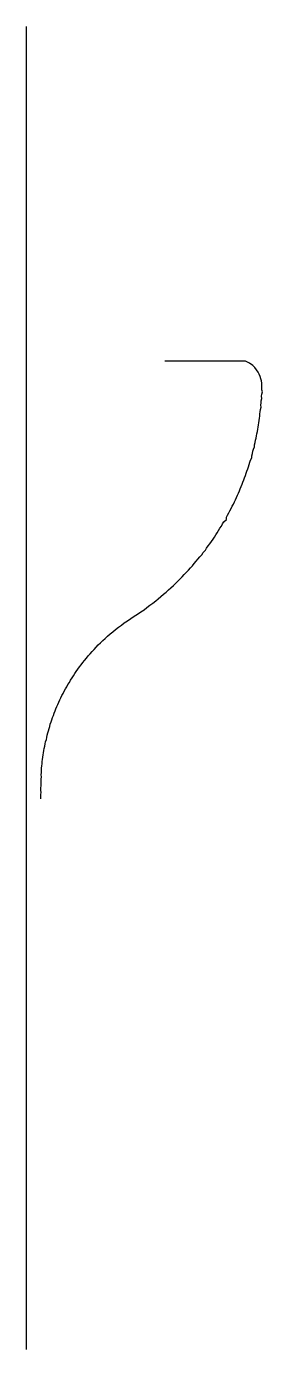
# Model space of a CAD drawing. Header units: millimetres. Extents: x 0 to 6.1, y 0 to 34.2.
import ezdxf

# ---------------------------------------------------------------- set-up
doc = ezdxf.new("R2010")
doc.units = ezdxf.units.MM

msp = doc.modelspace()

# ---------------------------------------------------------------- linework, layer by layer
for p, q in [((0, 0), (0, 34.155487)), ((5.6559, 25.51771), (3.577053, 25.51771)), ((5.760926, 25.4609), (5.6559, 25.51771)), ((5.84313, 25.40409), (5.760926, 25.4609)), ((5.898332, 25.34728), (5.84313, 25.40409)), ((5.942926, 25.29047), (5.898332, 25.34728)), ((5.980899, 25.23366), (5.942926, 25.29047)), ((6.012908, 25.17686), (5.980899, 25.23366)), ((6.036591, 25.12005), (6.012908, 25.17686)), ((6.054288, 25.06324), (6.036591, 25.12005)), ((6.07325, 25.00643), (6.054288, 25.06324)), ((6.077182, 24.94962), (6.07325, 25.00643)), ((6.080599, 24.89281), (6.077182, 24.94962)), ((6.074129, 24.60877), (6.074876, 24.66558)), ((6.078827, 24.55196), (6.074129, 24.60877)), ((6.074876, 24.66558), (6.097233, 24.72239)), ((6.081573, 24.836), (6.080599, 24.89281)), ((6.080926, 24.7792), (6.081573, 24.836)), ((6.097233, 24.72239), (6.080926, 24.7792)), ((6.038068, 24.21111), (6.044485, 24.26792)), ((6.044485, 24.26792), (6.057998, 24.32473)), ((6.055485, 24.38154), (6.060199, 24.43834)), ((6.057998, 24.32473), (6.055485, 24.38154)), ((6.060199, 24.43834), (6.065417, 24.49515)), ((6.065417, 24.49515), (6.078827, 24.55196)), ((5.991551, 23.87026), (5.999928, 23.92707)), ((5.999928, 23.92707), (6.009601, 23.98388)), ((6.009601, 23.98388), (6.016346, 24.04069)), ((6.016346, 24.04069), (6.024426, 24.09749)), ((6.024426, 24.09749), (6.031302, 24.1543)), ((6.031302, 24.1543), (6.038068, 24.21111)), ((5.928628, 23.52941), (5.94039, 23.58622)), ((5.94039, 23.58622), (5.951998, 23.64303)), ((5.951998, 23.64303), (5.963619, 23.69983)), ((5.963619, 23.69983), (5.972068, 23.75664)), ((5.972068, 23.75664), (5.982306, 23.81345)), ((5.982306, 23.81345), (5.991551, 23.87026)), ((5.848186, 23.18856), (5.863303, 23.24537)), ((5.863303, 23.24537), (5.890554, 23.30218)), ((5.890554, 23.30218), (5.890632, 23.35898)), ((5.890632, 23.35898), (5.903897, 23.41579)), ((5.903897, 23.41579), (5.917295, 23.4726)), ((5.917295, 23.4726), (5.928628, 23.52941)), ((5.750688, 22.84771), (5.767656, 22.90452)), ((5.767656, 22.90452), (5.784682, 22.96132)), ((5.784682, 22.96132), (5.820247, 23.01813)), ((5.816926, 23.07494), (5.833986, 23.13175)), ((5.820247, 23.01813), (5.816926, 23.07494)), ((5.833986, 23.13175), (5.848186, 23.18856)), ((5.633427, 22.50686), (5.655071, 22.56367)), ((5.655071, 22.56367), (5.674605, 22.62047)), ((5.674605, 22.62047), (5.694548, 22.67728)), ((5.694548, 22.67728), (5.713933, 22.73409)), ((5.713933, 22.73409), (5.732129, 22.7909)), ((5.732129, 22.7909), (5.750688, 22.84771)), ((5.500278, 22.16601), (5.523115, 22.22281)), ((5.523115, 22.22281), (5.546594, 22.27962)), ((5.546594, 22.27962), (5.568457, 22.33643)), ((5.568457, 22.33643), (5.591203, 22.39324)), ((5.591203, 22.39324), (5.613093, 22.45005)), ((5.613093, 22.45005), (5.633427, 22.50686)), ((5.342906, 21.82516), (5.370075, 21.88196)), ((5.370075, 21.88196), (5.396417, 21.93877)), ((5.396417, 21.93877), (5.423089, 21.99558)), ((5.423089, 21.99558), (5.44956, 22.05239)), ((5.44956, 22.05239), (5.474349, 22.1092)), ((5.474349, 22.1092), (5.500278, 22.16601)), ((5.164564, 21.4843), (5.195739, 21.54111)), ((5.195739, 21.54111), (5.227995, 21.59792)), ((5.227995, 21.59792), (5.255873, 21.65473)), ((5.255873, 21.65473), (5.286078, 21.71154)), ((5.286078, 21.71154), (5.315321, 21.76835)), ((5.315321, 21.76835), (5.342906, 21.82516)), ((4.96307, 21.14345), (4.998214, 21.20026)), ((4.998214, 21.20026), (5.033591, 21.25707)), ((5.033591, 21.25707), (5.067263, 21.31388)), ((5.067263, 21.31388), (5.09984, 21.37069)), ((5.09984, 21.37069), (5.165278, 21.4275)), ((5.165278, 21.4275), (5.164564, 21.4843)), ((4.733256, 20.8026), (4.779053, 20.85941)), ((4.779053, 20.85941), (4.823162, 20.91622)), ((4.823162, 20.91622), (4.85305, 20.97303)), ((4.85305, 20.97303), (4.889699, 21.02984)), ((4.889699, 21.02984), (4.926058, 21.08665)), ((4.926058, 21.08665), (4.96307, 21.14345)), ((4.47761, 20.46175), (4.526096, 20.51856)), ((4.526096, 20.51856), (4.565733, 20.57537)), ((4.565733, 20.57537), (4.620434, 20.63218)), ((4.620434, 20.63218), (4.651026, 20.68899)), ((4.651026, 20.68899), (4.693961, 20.74579)), ((4.693961, 20.74579), (4.733256, 20.8026)), ((4.183947, 20.1209), (4.235312, 20.17771)), ((4.235312, 20.17771), (4.283935, 20.23452)), ((4.283935, 20.23452), (4.333629, 20.29133)), ((4.333629, 20.29133), (4.383941, 20.34813)), ((4.383941, 20.34813), (4.429345, 20.40494)), ((4.429345, 20.40494), (4.47761, 20.46175)), ((3.853611, 19.78005), (3.909367, 19.83686)), ((3.909367, 19.83686), (3.969049, 19.89367)), ((3.969049, 19.89367), (4.023676, 19.95048)), ((4.023676, 19.95048), (4.076847, 20.00728)), ((4.076847, 20.00728), (4.131264, 20.06409)), ((4.131264, 20.06409), (4.183947, 20.1209)), ((3.473998, 19.4392), (3.541048, 19.49601)), ((3.541048, 19.49601), (3.604764, 19.55282)), ((3.604764, 19.55282), (3.670273, 19.60962)), ((3.670273, 19.60962), (3.730326, 19.66643)), ((3.730326, 19.66643), (3.793402, 19.72324)), ((3.793402, 19.72324), (3.853611, 19.78005)), ((3.03623, 19.09835), (3.110145, 19.15516)), ((3.110145, 19.15516), (3.188049, 19.21197)), ((3.188049, 19.21197), (3.262234, 19.26877)), ((3.262234, 19.26877), (3.339132, 19.32558)), ((3.339132, 19.32558), (3.402602, 19.38239)), ((3.402602, 19.38239), (3.473998, 19.4392)), ((2.52641, 18.7575), (2.61044, 18.81431)), ((2.61044, 18.81431), (2.695822, 18.87111)), ((2.695822, 18.87111), (2.785523, 18.92792)), ((2.785523, 18.92792), (2.867173, 18.98473)), ((2.867173, 18.98473), (2.952728, 19.04154)), ((2.952728, 19.04154), (3.03623, 19.09835)), ((2.097066, 18.41665), (2.161993, 18.47346)), ((2.161993, 18.47346), (2.231624, 18.53026)), ((2.231624, 18.53026), (2.301686, 18.58707)), ((2.301686, 18.58707), (2.37348, 18.64388)), ((2.37348, 18.64388), (2.455069, 18.70069)), ((2.455069, 18.70069), (2.52641, 18.7575)), ((1.746837, 18.0758), (1.799354, 18.1326)), ((1.799354, 18.1326), (1.85569, 18.18941)), ((1.85569, 18.18941), (1.913548, 18.24622)), ((1.913548, 18.24622), (1.974329, 18.30303)), ((1.974329, 18.30303), (2.035978, 18.35984)), ((2.035978, 18.35984), (2.097066, 18.41665)), ((1.456631, 17.73495), (1.501917, 17.79175)), ((1.501917, 17.79175), (1.549313, 17.84856)), ((1.549313, 17.84856), (1.594735, 17.90537)), ((1.594735, 17.90537), (1.643593, 17.96218)), ((1.643593, 17.96218), (1.694512, 18.01899)), ((1.694512, 18.01899), (1.746837, 18.0758)), ((1.21307, 17.39409), (1.248979, 17.4509)), ((1.248979, 17.4509), (1.287828, 17.50771)), ((1.287828, 17.50771), (1.331067, 17.56452)), ((1.331067, 17.56452), (1.369797, 17.62133)), ((1.369797, 17.62133), (1.41237, 17.67814)), ((1.41237, 17.67814), (1.456631, 17.73495)), ((1.006791, 17.05324), (1.039804, 17.11005)), ((1.039804, 17.11005), (1.071444, 17.16686)), ((1.071444, 17.16686), (1.108653, 17.22367)), ((1.108653, 17.22367), (1.140606, 17.28048)), ((1.140606, 17.28048), (1.177768, 17.33729)), ((1.177768, 17.33729), (1.21307, 17.39409)), ((0.835313, 16.71239), (0.862208, 16.7692)), ((0.862208, 16.7692), (0.889293, 16.82601)), ((0.889293, 16.82601), (0.916128, 16.88282)), ((0.916128, 16.88282), (0.945871, 16.93963)), ((0.945871, 16.93963), (0.976453, 16.99644)), ((0.976453, 16.99644), (1.006791, 17.05324)), ((0.696113, 16.37154), (0.716637, 16.42835)), ((0.716637, 16.42835), (0.739757, 16.48516)), ((0.739757, 16.48516), (0.761567, 16.54197)), ((0.761567, 16.54197), (0.785419, 16.59878)), ((0.785419, 16.59878), (0.810409, 16.65558)), ((0.810409, 16.65558), (0.835313, 16.71239)), ((0.582426, 16.03069), (0.599941, 16.0875)), ((0.599941, 16.0875), (0.616586, 16.14431)), ((0.616586, 16.14431), (0.636612, 16.20112)), ((0.636612, 16.20112), (0.65521, 16.25793)), ((0.65521, 16.25793), (0.674327, 16.31473)), ((0.674327, 16.31473), (0.696113, 16.37154)), ((0.495472, 15.68985), (0.515288, 15.74665)), ((0.515288, 15.74665), (0.522595, 15.80346)), ((0.522595, 15.80346), (0.53718, 15.86027)), ((0.53718, 15.86027), (0.551059, 15.91708)), ((0.551059, 15.91708), (0.566957, 15.97388)), ((0.566957, 15.97388), (0.582426, 16.03069)), ((0.433566, 15.349), (0.441401, 15.40581)), ((0.441401, 15.40581), (0.450577, 15.46262)), ((0.450577, 15.46262), (0.461052, 15.51942)), ((0.461052, 15.51942), (0.471601, 15.57623)), ((0.471601, 15.57623), (0.48371, 15.63304)), ((0.48371, 15.63304), (0.495472, 15.68985)), ((0.391817, 15.00815), (0.399269, 15.06496)), ((0.399269, 15.06496), (0.403183, 15.12177)), ((0.403183, 15.12177), (0.410134, 15.17858)), ((0.410134, 15.17858), (0.415765, 15.23538)), ((0.415765, 15.23538), (0.424302, 15.29219)), ((0.424302, 15.29219), (0.433566, 15.349)), ((0.377628, 14.66731), (0.378267, 14.72412)), ((0.378267, 14.72412), (0.387349, 14.78092)), ((0.382638, 14.83773), (0.385876, 14.89454)), ((0.387349, 14.78092), (0.382638, 14.83773)), ((0.385876, 14.89454), (0.38985, 14.95135)), ((0.38985, 14.95135), (0.391817, 15.00815)), ((0.374854, 14.44008), (0.375521, 14.49689)), ((0.3773, 14.38327), (0.374854, 14.44008)), ((0.375408, 14.32646), (0.3773, 14.38327)), ((0.375521, 14.49689), (0.377573, 14.55369)), ((0.377573, 14.55369), (0.378082, 14.6105)), ((0.378082, 14.6105), (0.377628, 14.66731)), ((0.374522, 14.26966), (0.375408, 14.32646)), ((0.375656, 14.21285), (0.374522, 14.26966))]:
    msp.add_line(p, q)

doc.saveas('drawing.dxf')
